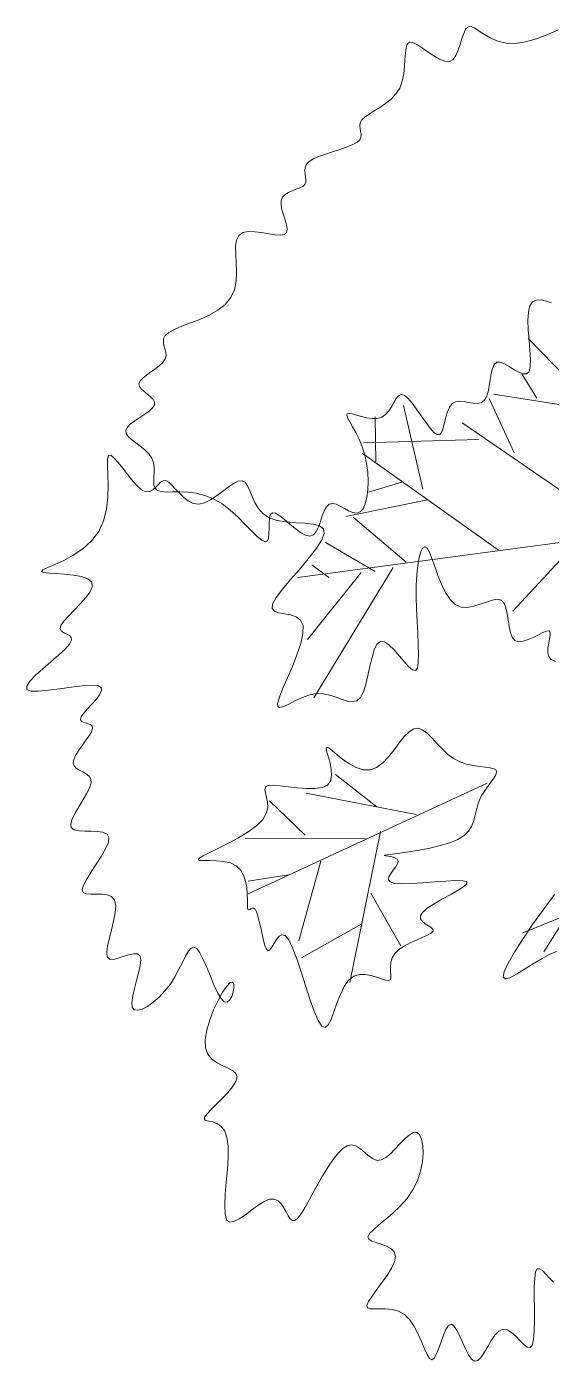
# Model space of a CAD drawing. Extents: x 2080 to 102394, y 2071 to 93424.
# Drawn here: x 80387 to 80454.3, y 87027.8 to 87198.9 of the extents above; entities that cross this region are included whole.
import ezdxf

# ---------------------------------------------------------------- set-up
doc = ezdxf.new("R2010")
doc.units = 0
doc.header["$LTSCALE"] = 20
doc.header["$MEASUREMENT"] = 0
doc.layers.add('casuanut tree', color=100, linetype='Continuous', lineweight=5)

# ---------------------------------------------------------------- blocks, each defined once
blk = doc.blocks.new('tr')
at = {"layer": 'casuanut tree'}
for p, q in [((-0.0583, 0.2167), (-0.2243, 0.4916)), ((-0.4537, 0.3798), (-0.4417, 0.4372)), ((-0.4024, 0.3315), (-0.4024, 0.4433)), ((-0.2307, 0.4134), (-0.2425, 0.4487)), ((-0.2758, 0.3506), (-0.2915, 0.4272)), ((-0.1579, 0.3798), (-0.2847, 0.4312)), ((-0.317, 0.3781), (-0.4641, 0.4075)), ((-0.1639, 0.2197), (-0.333, 0.404)), ((-0.3239, 0.2318), (-0.4688, 0.3949)), ((-0.4266, 0.3466), (-0.4719, 0.3436)), ((-0.3994, 0.3164), (-0.5081, 0.3194)), ((-0.4447, 0.2439), (-0.499, 0.3164)), ((-0.487, 0.2409), (-0.5413, 0.2922)), ((-0.5473, 0.2469), (-0.5654, 0.2681)), ((-0.5051, 0.2439), (-0.5926, 0.1744)), ((-0.1428, 0.2137), (-0.5866, 0.256)), ((-0.4628, 0.2409), (-0.6017, 0.0989)), ((-0.2213, 0.2197), (-0.3239, 0.1502)), ((-0.5539, -0.0579), (-0.5967, -0.0051)), ((-0.6532, -0.073), (-0.6884, -0.0189)), ((-0.5062, -0.0793), (-0.6394, -0.0202)), ((-0.4069, -0.0604), (-0.7425, -0.1308)), ((-0.5766, -0.0956), (-0.7299, -0.0592)), ((-0.5565, -0.0906), (-0.6394, -0.2729)), ((-0.1911, -0.1005), (-0.3843, -0.2908)), ((-0.6859, -0.1183), (-0.7387, -0.1145)), ((-0.6407, -0.1107), (-0.6922, -0.205)), ((-0.5866, -0.166), (-0.564, -0.2415)), ((-0.608, -0.2025), (-0.6935, -0.2276)), ((-0.3481, -0.2516), (-0.4054, -0.2606))]:
    blk.add_line(p, q, dxfattribs=at)
for points in [[(-0.0954, 0.8743), (-0.1103, 0.8716), (-0.1256, 0.8695), (-0.1405, 0.8686), (-0.1541, 0.8696), (-0.1657, 0.8729), (-0.1755, 0.8778), (-0.1837, 0.8838), (-0.1905, 0.8901), (-0.1962, 0.896), (-0.2011, 0.9009), (-0.2053, 0.904), (-0.2092, 0.9046), (-0.213, 0.9023), (-0.2167, 0.8976), (-0.2205, 0.8915), (-0.2244, 0.8846), (-0.2286, 0.8778), (-0.233, 0.8719), (-0.2378, 0.8678), (-0.243, 0.8663), (-0.2487, 0.8678), (-0.2548, 0.8719), (-0.261, 0.8777), (-0.2672, 0.8843), (-0.2732, 0.8909), (-0.2788, 0.8967), (-0.2838, 0.9008), (-0.288, 0.9023), (-0.2914, 0.9007), (-0.2941, 0.8964), (-0.2965, 0.8899), (-0.2989, 0.8819), (-0.3015, 0.873), (-0.3047, 0.8638), (-0.3087, 0.855), (-0.3139, 0.8471), (-0.3205, 0.8407), (-0.3281, 0.8356), (-0.3364, 0.8315), (-0.3448, 0.8282), (-0.3529, 0.8255), (-0.3603, 0.823), (-0.3666, 0.8205), (-0.3714, 0.8178), (-0.3742, 0.8146), (-0.3757, 0.811), (-0.3762, 0.8073), (-0.3763, 0.8034), (-0.3766, 0.7997), (-0.3775, 0.7963), (-0.3797, 0.7932), (-0.3837, 0.7908), (-0.3899, 0.789), (-0.3978, 0.7878), (-0.4068, 0.7869), (-0.4165, 0.7861), (-0.4263, 0.7853), (-0.4355, 0.7843), (-0.4437, 0.7828), (-0.4502, 0.7806), (-0.4546, 0.7777), (-0.4573, 0.7742), (-0.4587, 0.7702), (-0.4593, 0.7661), (-0.4595, 0.7621), (-0.4598, 0.7583), (-0.4607, 0.755), (-0.4626, 0.7525), (-0.4658, 0.7508), (-0.4701, 0.7497), (-0.4751, 0.749), (-0.4804, 0.7482), (-0.4857, 0.7472), (-0.4906, 0.7455), (-0.4946, 0.7428), (-0.4975, 0.7389), (-0.4989, 0.7336), (-0.4991, 0.7272), (-0.4988, 0.7202), (-0.4982, 0.7132), (-0.4979, 0.7066), (-0.4983, 0.7011), (-0.4999, 0.697), (-0.5031, 0.695), (-0.5083, 0.6953), (-0.5151, 0.6974), (-0.523, 0.7006), (-0.5315, 0.7041), (-0.5402, 0.7073), (-0.5484, 0.7094), (-0.5557, 0.7097), (-0.5616, 0.7074), (-0.5659, 0.7021), (-0.5687, 0.6941), (-0.5709, 0.6843), (-0.5728, 0.6733), (-0.5751, 0.6617), (-0.5783, 0.6503), (-0.583, 0.6398), (-0.5898, 0.6308), (-0.599, 0.6238), (-0.6102, 0.6186), (-0.6226, 0.6149), (-0.6355, 0.6123), (-0.6483, 0.6104), (-0.6603, 0.6087), (-0.6706, 0.607), (-0.6787, 0.6048), (-0.6841, 0.6019), (-0.6872, 0.5983), (-0.6885, 0.5942), (-0.6887, 0.5898), (-0.6885, 0.5852), (-0.6884, 0.5806), (-0.6891, 0.5762), (-0.6911, 0.5722), (-0.695, 0.5686), (-0.7003, 0.5655), (-0.7065, 0.5626), (-0.7131, 0.5599), (-0.7194, 0.5573), (-0.725, 0.5546), (-0.7293, 0.5517), (-0.7317, 0.5485), (-0.7318, 0.5449), (-0.7302, 0.541), (-0.7274, 0.5369), (-0.7241, 0.5327), (-0.7208, 0.5285), (-0.7184, 0.5244), (-0.7173, 0.5205), (-0.7182, 0.5169), (-0.7215, 0.5138), (-0.7268, 0.5109), (-0.7333, 0.5082), (-0.7405, 0.5055), (-0.7477, 0.5028), (-0.7541, 0.5), (-0.7591, 0.4968), (-0.7621, 0.4933), (-0.7625, 0.4892), (-0.7607, 0.4847), (-0.7574, 0.4797), (-0.7531, 0.4744), (-0.7483, 0.4688), (-0.7437, 0.4629), (-0.7398, 0.4567), (-0.7373, 0.4505), (-0.7365, 0.4441), (-0.737, 0.4377), (-0.7384, 0.4316), (-0.7401, 0.4257), (-0.7416, 0.4202), (-0.7424, 0.4153), (-0.7419, 0.4111), (-0.7395, 0.4076), (-0.7351, 0.4051), (-0.7287, 0.4031), (-0.7207, 0.4013), (-0.7115, 0.3992), (-0.7016, 0.3965), (-0.6913, 0.3927), (-0.6809, 0.3876), (-0.6709, 0.3806), (-0.6615, 0.3716), (-0.6529, 0.3611), (-0.6451, 0.35), (-0.6381, 0.3389), (-0.6318, 0.3287), (-0.6264, 0.3201), (-0.6217, 0.3138), (-0.6179, 0.3107), (-0.615, 0.3113), (-0.6126, 0.3148), (-0.6107, 0.3203), (-0.6089, 0.3269), (-0.6072, 0.3337), (-0.6053, 0.3397), (-0.6029, 0.344), (-0.5999, 0.3457), (-0.5962, 0.344), (-0.5917, 0.3396), (-0.5867, 0.3334), (-0.5814, 0.3262), (-0.5758, 0.3189), (-0.5702, 0.3124), (-0.5646, 0.3075), (-0.5594, 0.3051), (-0.5545, 0.3058), (-0.55, 0.3091), (-0.5457, 0.3143), (-0.5417, 0.3205), (-0.5377, 0.3269), (-0.5337, 0.3328), (-0.5297, 0.3375), (-0.5256, 0.34), (-0.5213, 0.34), (-0.5168, 0.3378), (-0.5122, 0.3343), (-0.5075, 0.33), (-0.5027, 0.3258), (-0.4979, 0.3224), (-0.4932, 0.3205), (-0.4885, 0.3209), (-0.4839, 0.324), (-0.4796, 0.3296), (-0.4756, 0.3373), (-0.4721, 0.3467), (-0.4693, 0.3572), (-0.4672, 0.3686), (-0.4661, 0.3803), (-0.4659, 0.3919), (-0.4669, 0.403), (-0.4686, 0.4134), (-0.4708, 0.4228), (-0.4731, 0.4312), (-0.4751, 0.4382), (-0.4765, 0.4437), (-0.477, 0.4475), (-0.4761, 0.4493), (-0.4736, 0.4492), (-0.4697, 0.4475), (-0.4647, 0.4448), (-0.4589, 0.4416), (-0.4526, 0.4384), (-0.446, 0.4359), (-0.4395, 0.4344), (-0.4333, 0.4347), (-0.4277, 0.4369), (-0.4226, 0.4407), (-0.418, 0.4453), (-0.4137, 0.45), (-0.4097, 0.4542), (-0.4059, 0.457), (-0.4021, 0.4579), (-0.3984, 0.4561), (-0.3945, 0.4512), (-0.3906, 0.4438), (-0.3867, 0.4347), (-0.3828, 0.425), (-0.3789, 0.4154), (-0.3751, 0.4068), (-0.3715, 0.4002), (-0.368, 0.3964), (-0.3647, 0.396), (-0.3615, 0.3985), (-0.3584, 0.4032), (-0.3552, 0.4092), (-0.3518, 0.4158), (-0.3482, 0.4222), (-0.3442, 0.4276), (-0.3398, 0.4313), (-0.3349, 0.4327), (-0.3297, 0.4322), (-0.3242, 0.4304), (-0.3186, 0.4281), (-0.313, 0.4258), (-0.3077, 0.4242), (-0.3027, 0.4239), (-0.2982, 0.4257), (-0.2942, 0.4298), (-0.2908, 0.4359), (-0.2876, 0.4431), (-0.2847, 0.4507), (-0.2817, 0.4581), (-0.2785, 0.4643), (-0.2751, 0.4688), (-0.2712, 0.4707), (-0.2666, 0.4697), (-0.2617, 0.4663), (-0.2565, 0.4615), (-0.2512, 0.4562), (-0.246, 0.4515), (-0.2411, 0.4481), (-0.2366, 0.4471), (-0.2329, 0.4493), (-0.2299, 0.4555), (-0.2275, 0.4649), (-0.2255, 0.4765), (-0.2236, 0.4893), (-0.2216, 0.5024), (-0.2193, 0.5146), (-0.2163, 0.5251), (-0.2126, 0.5327), (-0.2079, 0.5369), (-0.2024, 0.5379), (-0.1964, 0.5367), (-0.1902, 0.5338), (-0.1841, 0.5302)], [(-0.368, -0.2944), (-0.3771, -0.2956), (-0.3885, -0.2988), (-0.4011, -0.303), (-0.4137, -0.3075), (-0.4254, -0.3114), (-0.435, -0.3139), (-0.4413, -0.3141), (-0.4434, -0.3113), (-0.4404, -0.3048), (-0.4329, -0.2951), (-0.4215, -0.2828), (-0.4071, -0.2686), (-0.3905, -0.2532), (-0.3725, -0.2373), (-0.3538, -0.2215)], [(-0.2845, 0.0737), (-0.2892, 0.0775), (-0.2913, 0.0822), (-0.2913, 0.0876), (-0.2899, 0.0933), (-0.2876, 0.099), (-0.2852, 0.1044), (-0.2833, 0.109), (-0.2825, 0.1126), (-0.2835, 0.1147), (-0.2868, 0.1151), (-0.2919, 0.1143), (-0.2982, 0.1128), (-0.3054, 0.111), (-0.3126, 0.1096), (-0.3195, 0.109), (-0.3254, 0.1097), (-0.3297, 0.1124), (-0.3321, 0.1173), (-0.333, 0.124), (-0.3328, 0.132), (-0.3321, 0.1404), (-0.3315, 0.1489), (-0.3314, 0.1566), (-0.3325, 0.1631), (-0.3353, 0.1676), (-0.3402, 0.1699), (-0.3467, 0.1703), (-0.3545, 0.1696), (-0.3631, 0.1686), (-0.3719, 0.168), (-0.3805, 0.1684), (-0.3883, 0.1707), (-0.395, 0.1755), (-0.4001, 0.1833), (-0.4039, 0.1936), (-0.4065, 0.2053), (-0.4084, 0.2176), (-0.4098, 0.2297), (-0.411, 0.2406), (-0.4124, 0.2495), (-0.4141, 0.2555), (-0.4166, 0.2579), (-0.4197, 0.2568), (-0.4232, 0.2526), (-0.427, 0.2457), (-0.4309, 0.2363), (-0.4349, 0.2248), (-0.4387, 0.2116), (-0.4423, 0.1969), (-0.4455, 0.1813), (-0.4483, 0.1654), (-0.451, 0.1498), (-0.4536, 0.1354), (-0.4561, 0.1228), (-0.4588, 0.1128), (-0.4616, 0.1061), (-0.4648, 0.1034), (-0.4684, 0.1052), (-0.4723, 0.1105), (-0.4766, 0.1182), (-0.4811, 0.1271), (-0.4859, 0.1359), (-0.4908, 0.1436), (-0.4958, 0.149), (-0.5008, 0.1507), (-0.5059, 0.1481), (-0.511, 0.1418), (-0.5161, 0.1328), (-0.5213, 0.1223), (-0.5265, 0.1112), (-0.5317, 0.1007), (-0.5371, 0.0917), (-0.5425, 0.0854), (-0.5481, 0.0824), (-0.5538, 0.0825), (-0.5599, 0.0847), (-0.5663, 0.0885), (-0.5732, 0.0929), (-0.5807, 0.0974), (-0.5888, 0.1011), (-0.5977, 0.1034), (-0.6073, 0.1037), (-0.6172, 0.1024), (-0.6267, 0.1004), (-0.6354, 0.0982), (-0.6426, 0.0966), (-0.6477, 0.0963), (-0.6502, 0.0979), (-0.6495, 0.1023), (-0.6452, 0.1098), (-0.6382, 0.1199), (-0.6293, 0.1318), (-0.6198, 0.1449), (-0.6105, 0.1584), (-0.6024, 0.1715), (-0.5967, 0.1835), (-0.5943, 0.1935), (-0.5958, 0.2012), (-0.6005, 0.2068), (-0.6071, 0.2109), (-0.6144, 0.2141), (-0.6213, 0.217), (-0.6264, 0.2202), (-0.6287, 0.2242), (-0.627, 0.2296), (-0.6203, 0.2369), (-0.6098, 0.2457), (-0.5967, 0.2555), (-0.5823, 0.2659), (-0.5682, 0.2765), (-0.5555, 0.2866), (-0.5458, 0.296), (-0.5403, 0.304), (-0.5399, 0.3103), (-0.5441, 0.3153), (-0.5518, 0.3193), (-0.5619, 0.3228), (-0.5734, 0.3262), (-0.5852, 0.33), (-0.5963, 0.3344), (-0.6056, 0.34), (-0.6123, 0.3471), (-0.6167, 0.3552), (-0.6195, 0.3637), (-0.6212, 0.3723), (-0.6224, 0.3803), (-0.6238, 0.3871), (-0.6258, 0.3923), (-0.6292, 0.3952), (-0.6343, 0.3957), (-0.6409, 0.394), (-0.6487, 0.391), (-0.6572, 0.3872), (-0.6661, 0.3834), (-0.675, 0.3802), (-0.6834, 0.3783), (-0.6911, 0.3783), (-0.6978, 0.3808), (-0.7034, 0.3853), (-0.7082, 0.3911), (-0.7124, 0.3976), (-0.7161, 0.4042), (-0.7195, 0.4102), (-0.7227, 0.4149), (-0.726, 0.4178), (-0.7295, 0.4183), (-0.7332, 0.4171), (-0.7371, 0.4147), (-0.7411, 0.412), (-0.7453, 0.4097), (-0.7496, 0.4084), (-0.7541, 0.409), (-0.7587, 0.4121), (-0.7634, 0.4183), (-0.7681, 0.4266), (-0.7727, 0.4362), (-0.7771, 0.446), (-0.7813, 0.4549), (-0.7851, 0.4619), (-0.7885, 0.466), (-0.7913, 0.4662), (-0.7936, 0.4618), (-0.7957, 0.4534), (-0.7979, 0.4419), (-0.8008, 0.4283), (-0.8046, 0.4137), (-0.8099, 0.3989), (-0.8169, 0.3849), (-0.8262, 0.3727), (-0.838, 0.363), (-0.8513, 0.3557), (-0.8653, 0.3503), (-0.879, 0.3465), (-0.8914, 0.3439), (-0.9015, 0.342), (-0.9082, 0.3405), (-0.9107, 0.3389), (-0.9083, 0.337), (-0.9018, 0.3347), (-0.8926, 0.3319), (-0.882, 0.3286), (-0.8711, 0.3249), (-0.8613, 0.3207), (-0.8538, 0.316), (-0.8499, 0.3107), (-0.8505, 0.305), (-0.8548, 0.2989), (-0.8619, 0.2927), (-0.8707, 0.2864), (-0.8802, 0.2802), (-0.8892, 0.2744), (-0.8967, 0.2692), (-0.9017, 0.2645), (-0.9034, 0.2607), (-0.9025, 0.2575), (-0.9, 0.2547), (-0.8968, 0.252), (-0.8938, 0.2493), (-0.892, 0.2463), (-0.8925, 0.2428), (-0.8961, 0.2386), (-0.9034, 0.2335), (-0.9136, 0.2278), (-0.9253, 0.2216), (-0.9374, 0.2152), (-0.9486, 0.209), (-0.9575, 0.2031), (-0.9629, 0.1979), (-0.9636, 0.1935), (-0.9587, 0.1903), (-0.9492, 0.1879), (-0.9364, 0.1862), (-0.9218, 0.1848), (-0.9067, 0.1836), (-0.8925, 0.1821), (-0.8806, 0.1803), (-0.8724, 0.1778), (-0.8689, 0.1744), (-0.8694, 0.1702), (-0.873, 0.1656), (-0.8787, 0.1607), (-0.8856, 0.1558), (-0.8925, 0.151), (-0.8986, 0.1466), (-0.9028, 0.1428), (-0.9045, 0.1398), (-0.9039, 0.1375), (-0.9018, 0.1355), (-0.8989, 0.1338), (-0.8957, 0.1321), (-0.893, 0.1302), (-0.8914, 0.1278), (-0.8916, 0.1248), (-0.8939, 0.121), (-0.8981, 0.1166), (-0.9035, 0.1117), (-0.9094, 0.1065), (-0.9153, 0.1012), (-0.9205, 0.096), (-0.9244, 0.091), (-0.9265, 0.0865), (-0.9261, 0.0826), (-0.924, 0.079), (-0.9206, 0.0758), (-0.9167, 0.0725), (-0.913, 0.0692), (-0.9101, 0.0654), (-0.9088, 0.0611), (-0.9096, 0.0561), (-0.913, 0.0501), (-0.9184, 0.0436), (-0.925, 0.0366), (-0.9321, 0.0294), (-0.9387, 0.0225), (-0.9441, 0.016), (-0.9474, 0.0102), (-0.9478, 0.0054), (-0.9449, 0.0017), (-0.9392, -0.001), (-0.9318, -0.0032), (-0.9236, -0.0052), (-0.9157, -0.0073), (-0.9089, -0.01), (-0.9043, -0.0135), (-0.9028, -0.0183), (-0.9051, -0.0245), (-0.9106, -0.0319), (-0.9181, -0.04), (-0.9267, -0.0484), (-0.9355, -0.0568), (-0.9433, -0.0646), (-0.9493, -0.0714), (-0.9524, -0.0769), (-0.9518, -0.0807), (-0.9483, -0.0833), (-0.9426, -0.085), (-0.9357, -0.0865), (-0.9286, -0.0881), (-0.922, -0.0905), (-0.9168, -0.0941), (-0.9141, -0.0994), (-0.9143, -0.1068), (-0.917, -0.1157), (-0.9214, -0.1257), (-0.9266, -0.1361), (-0.9319, -0.1462), (-0.9364, -0.1555), (-0.9394, -0.1634), (-0.94, -0.1693), (-0.9377, -0.1727), (-0.933, -0.1742), (-0.9267, -0.1743), (-0.9196, -0.1737), (-0.9124, -0.173), (-0.9059, -0.1729), (-0.901, -0.1741), (-0.8983, -0.1772), (-0.8984, -0.1826), (-0.9009, -0.1899), (-0.905, -0.1985), (-0.9098, -0.2079), (-0.9148, -0.2174), (-0.9192, -0.2263), (-0.9222, -0.2342), (-0.9231, -0.2403), (-0.9213, -0.2442), (-0.9171, -0.246), (-0.9111, -0.2459), (-0.9035, -0.244), (-0.895, -0.2404), (-0.8859, -0.2355), (-0.8767, -0.2294), (-0.8679, -0.2223), (-0.8599, -0.2143), (-0.8527, -0.2061), (-0.8462, -0.1983), (-0.8405, -0.1914), (-0.8354, -0.186), (-0.831, -0.1828), (-0.8272, -0.1823), (-0.824, -0.1851), (-0.8213, -0.1915), (-0.8189, -0.2008), (-0.8168, -0.212), (-0.8148, -0.2241), (-0.8128, -0.236), (-0.8105, -0.2467), (-0.8079, -0.2552), (-0.8049, -0.2606), (-0.8012, -0.262), (-0.7974, -0.2602), (-0.7937, -0.2562), (-0.7905, -0.251), (-0.7883, -0.2456), (-0.7874, -0.2409), (-0.7883, -0.2381), (-0.7913, -0.238), (-0.7967, -0.2415), (-0.8039, -0.2481), (-0.812, -0.2571), (-0.8205, -0.2678), (-0.8285, -0.2794), (-0.8352, -0.2914), (-0.84, -0.303), (-0.842, -0.3135), (-0.8408, -0.3224), (-0.8371, -0.3298), (-0.8316, -0.336), (-0.8254, -0.3413), (-0.8193, -0.346), (-0.8141, -0.3505), (-0.8109, -0.3549), (-0.8105, -0.3597), (-0.8134, -0.3651), (-0.8192, -0.3708), (-0.8269, -0.3768), (-0.8357, -0.3827), (-0.8446, -0.3883), (-0.8528, -0.3935), (-0.8593, -0.3979), (-0.8634, -0.4014), (-0.8644, -0.4039), (-0.8627, -0.4057), (-0.8592, -0.4074), (-0.8547, -0.4096), (-0.8498, -0.4127), (-0.8454, -0.4173), (-0.8421, -0.4239), (-0.8409, -0.433), (-0.8421, -0.4449), (-0.8454, -0.459), (-0.8499, -0.4744), (-0.855, -0.49), (-0.8598, -0.5051), (-0.8637, -0.5187), (-0.8659, -0.5299), (-0.8657, -0.5378), (-0.8625, -0.5417), (-0.8568, -0.5423), (-0.8492, -0.5404), (-0.8403, -0.5369), (-0.8308, -0.5327), (-0.8213, -0.5286), (-0.8125, -0.5255), (-0.8049, -0.5243), (-0.799, -0.5255), (-0.7947, -0.5289), (-0.7916, -0.5338), (-0.7894, -0.5395), (-0.7877, -0.5454), (-0.7862, -0.5509), (-0.7845, -0.5553), (-0.7823, -0.5581), (-0.7794, -0.5586), (-0.7757, -0.5572), (-0.7712, -0.5539), (-0.7661, -0.5492), (-0.7605, -0.5432), (-0.7543, -0.5363), (-0.7477, -0.5288), (-0.7407, -0.5209), (-0.7334, -0.5128), (-0.7259, -0.505), (-0.7184, -0.4977), (-0.711, -0.4911), (-0.7038, -0.4857), (-0.6971, -0.4817), (-0.691, -0.4794), (-0.6855, -0.4792), (-0.6808, -0.4811), (-0.6767, -0.4847), (-0.673, -0.4894), (-0.6695, -0.4945), (-0.6658, -0.4995), (-0.6618, -0.5037), (-0.6571, -0.5066), (-0.6517, -0.5073), (-0.6453, -0.5057), (-0.6382, -0.5022), (-0.6307, -0.4975), (-0.6232, -0.4924), (-0.6158, -0.4876), (-0.6091, -0.4839), (-0.6033, -0.482), (-0.5988, -0.4826), (-0.5958, -0.4862), (-0.5944, -0.4926), (-0.5946, -0.501), (-0.5964, -0.511), (-0.5999, -0.522), (-0.605, -0.5333), (-0.6117, -0.5444), (-0.6202, -0.5547), (-0.6302, -0.5637), (-0.6413, -0.5716), (-0.6526, -0.5783), (-0.6637, -0.5841), (-0.6737, -0.5891), (-0.6821, -0.5935), (-0.6881, -0.5974), (-0.6911, -0.6009), (-0.6907, -0.6042), (-0.6875, -0.6074), (-0.6825, -0.6107), (-0.6765, -0.6143), (-0.6705, -0.6182), (-0.6655, -0.6226), (-0.6623, -0.6277), (-0.6619, -0.6336), (-0.6648, -0.6403), (-0.6706, -0.6477), (-0.6782, -0.6554), (-0.6868, -0.6631), (-0.6954, -0.6705), (-0.7032, -0.6773), (-0.7092, -0.6831), (-0.7125, -0.6876), (-0.7125, -0.6907), (-0.7096, -0.6927), (-0.7044, -0.6942), (-0.6976, -0.6955), (-0.6899, -0.6973), (-0.6818, -0.7), (-0.6741, -0.7041), (-0.6675, -0.7102), (-0.6624, -0.7184), (-0.6586, -0.7283), (-0.6559, -0.739), (-0.6538, -0.7496), (-0.6522, -0.7594), (-0.6505, -0.7675), (-0.6486, -0.7732), (-0.6461, -0.7755), (-0.6427, -0.7741), (-0.6386, -0.7695), (-0.634, -0.763), (-0.6291, -0.7554), (-0.6241, -0.7479), (-0.6193, -0.7415), (-0.615, -0.7372), (-0.6112, -0.7361), (-0.6082, -0.7389), (-0.6058, -0.7449), (-0.6038, -0.753), (-0.602, -0.7623), (-0.6002, -0.7717), (-0.598, -0.7801), (-0.5954, -0.7867), (-0.592, -0.7902), (-0.5878, -0.79), (-0.5828, -0.7868), (-0.5772, -0.7815), (-0.5712, -0.7751), (-0.565, -0.7685), (-0.5588, -0.7628), (-0.5527, -0.7588), (-0.547, -0.7575), (-0.5418, -0.7596), (-0.537, -0.7643), (-0.5326, -0.7705), (-0.5286, -0.7772), (-0.5248, -0.7833), (-0.5212, -0.7876), (-0.5177, -0.7891), (-0.5144, -0.7868), (-0.511, -0.7799), (-0.5076, -0.7692), (-0.5043, -0.756), (-0.501, -0.7414), (-0.4977, -0.7268), (-0.4946, -0.7133), (-0.4915, -0.7021), (-0.4885, -0.6944), (-0.4855, -0.6911), (-0.4826, -0.6917), (-0.4796, -0.695), (-0.4764, -0.7003), (-0.4728, -0.7066), (-0.4688, -0.7128)]]:
    blk.add_lwpolyline(points, dxfattribs=at)
blk.add_lwpolyline([(-0.5999, 0.0324), (-0.601, 0.0306), (-0.601, 0.0259), (-0.6007, 0.0192), (-0.6004, 0.0111), (-0.6006, 0.0027), (-0.602, -0.0051), (-0.605, -0.0117), (-0.6101, -0.016), (-0.6176, -0.0176), (-0.6271, -0.0167), (-0.6378, -0.0142), (-0.649, -0.0106), (-0.6601, -0.0066), (-0.6704, -0.0029), (-0.6791, -0.0002), (-0.6855, 0.0009), (-0.6892, -0.0002), (-0.6908, -0.0033), (-0.6911, -0.0079), (-0.691, -0.0137), (-0.6912, -0.0202), (-0.6926, -0.0272), (-0.6961, -0.0342), (-0.7024, -0.0408), (-0.7121, -0.0468), (-0.7244, -0.0521), (-0.7383, -0.0567), (-0.7528, -0.0607), (-0.7667, -0.0641), (-0.779, -0.067), (-0.7887, -0.0694), (-0.7947, -0.0713), (-0.7963, -0.0728), (-0.794, -0.0741), (-0.7888, -0.0755), (-0.7815, -0.0772), (-0.773, -0.0794), (-0.7643, -0.0824), (-0.7562, -0.0863), (-0.7497, -0.0915), (-0.7453, -0.0981), (-0.743, -0.1057), (-0.7422, -0.1139), (-0.7426, -0.1223), (-0.7438, -0.1303), (-0.7452, -0.1375), (-0.7466, -0.1435), (-0.7474, -0.1479), (-0.7474, -0.1503), (-0.7466, -0.1512), (-0.7453, -0.1511), (-0.7436, -0.1506), (-0.7418, -0.1502), (-0.74, -0.1506), (-0.7384, -0.1522), (-0.7373, -0.1558), (-0.7367, -0.1615), (-0.7366, -0.169), (-0.7367, -0.1774), (-0.7369, -0.1861), (-0.7369, -0.1943), (-0.7365, -0.2013), (-0.7356, -0.2063), (-0.7339, -0.2087), (-0.7314, -0.2081), (-0.7281, -0.2051), (-0.7243, -0.201), (-0.7201, -0.1968), (-0.7159, -0.1935), (-0.7118, -0.1924), (-0.7079, -0.1945), (-0.7046, -0.2008), (-0.702, -0.2122), (-0.6999, -0.2274), (-0.6982, -0.2452), (-0.6966, -0.264), (-0.695, -0.2823), (-0.6931, -0.2988), (-0.6907, -0.3119), (-0.6878, -0.3203), (-0.684, -0.3229), (-0.6794, -0.3205), (-0.6742, -0.3143), (-0.6683, -0.3055), (-0.662, -0.2954), (-0.6551, -0.2853), (-0.6479, -0.2762), (-0.6405, -0.2696), (-0.6328, -0.2662), (-0.6251, -0.2657), (-0.6176, -0.2673), (-0.6105, -0.2703), (-0.6039, -0.274), (-0.5982, -0.2777), (-0.5934, -0.2806), (-0.5898, -0.282), (-0.5875, -0.2814), (-0.5861, -0.2789), (-0.5852, -0.2751), (-0.5844, -0.2703), (-0.5834, -0.2649), (-0.5816, -0.2593), (-0.5786, -0.254), (-0.574, -0.2493), (-0.5676, -0.2456), (-0.5599, -0.2427), (-0.5513, -0.2405), (-0.5426, -0.2387), (-0.5344, -0.2373), (-0.5273, -0.2358), (-0.5219, -0.2343), (-0.5189, -0.2324), (-0.5185, -0.23), (-0.5203, -0.2272), (-0.5232, -0.224), (-0.5266, -0.2206), (-0.5295, -0.2169), (-0.5311, -0.2131), (-0.5304, -0.2092), (-0.5267, -0.2054), (-0.5195, -0.2016), (-0.5096, -0.198), (-0.4982, -0.1945), (-0.4865, -0.1911), (-0.4758, -0.1879), (-0.4672, -0.1849), (-0.462, -0.1821), (-0.4614, -0.1794), (-0.4662, -0.177), (-0.4755, -0.1747), (-0.4881, -0.1725), (-0.5025, -0.1703), (-0.5176, -0.168), (-0.5321, -0.1657), (-0.5445, -0.1631), (-0.5538, -0.1603), (-0.5588, -0.1572), (-0.5602, -0.1538), (-0.5589, -0.1503), (-0.5557, -0.1468), (-0.5516, -0.1432), (-0.5474, -0.1397), (-0.5441, -0.1363), (-0.5425, -0.1332), (-0.5433, -0.1304), (-0.5459, -0.128), (-0.5495, -0.1259), (-0.5533, -0.1242), (-0.5566, -0.123), (-0.5585, -0.1221), (-0.5582, -0.1218), (-0.5549, -0.122), (-0.5481, -0.1226), (-0.5382, -0.1236), (-0.5262, -0.1246), (-0.5127, -0.1255), (-0.4985, -0.126), (-0.4846, -0.1259), (-0.4716, -0.125), (-0.4603, -0.1231), (-0.4514, -0.12), (-0.4445, -0.1158), (-0.4393, -0.1107), (-0.4353, -0.1051), (-0.432, -0.099), (-0.429, -0.0927), (-0.4258, -0.0864), (-0.422, -0.0803), (-0.4174, -0.0746), (-0.4121, -0.0693), (-0.4066, -0.0644), (-0.4013, -0.06), (-0.3968, -0.056), (-0.3934, -0.0524), (-0.3915, -0.0492), (-0.3916, -0.0465), (-0.394, -0.0441), (-0.3984, -0.0419), (-0.4044, -0.0397), (-0.4115, -0.0372), (-0.4192, -0.0341), (-0.4273, -0.0303), (-0.4351, -0.0255), (-0.4423, -0.0194), (-0.4486, -0.012), (-0.454, -0.0038), (-0.4589, 0.0048), (-0.4635, 0.013), (-0.4681, 0.0202), (-0.4729, 0.0259), (-0.4781, 0.0294), (-0.484, 0.0302), (-0.4907, 0.0278), (-0.4983, 0.0229), (-0.5065, 0.0164), (-0.5152, 0.0092), (-0.5242, 0.0021), (-0.5334, -0.0039), (-0.5425, -0.008), (-0.5515, -0.0093), (-0.5602, -0.0072), (-0.5684, -0.0023), (-0.576, 0.0044), (-0.5829, 0.012), (-0.5889, 0.0195), (-0.5938, 0.0261), (-0.5975, 0.0307)], close=True, dxfattribs=at)

msp = doc.modelspace()

# ---------------------------------------------------------------- block references
at = {"layer": 'casuanut tree', "linetype": 'Continuous', "xscale": 98.43087628926388, "yscale": 98.43087628927606, "zscale": 98.43087628926598, "rotation": 13.01607038379194}
msp.add_blockref('tr', (80483.726, 87116.753), dxfattribs=at)

doc.saveas('drawing.dxf')
